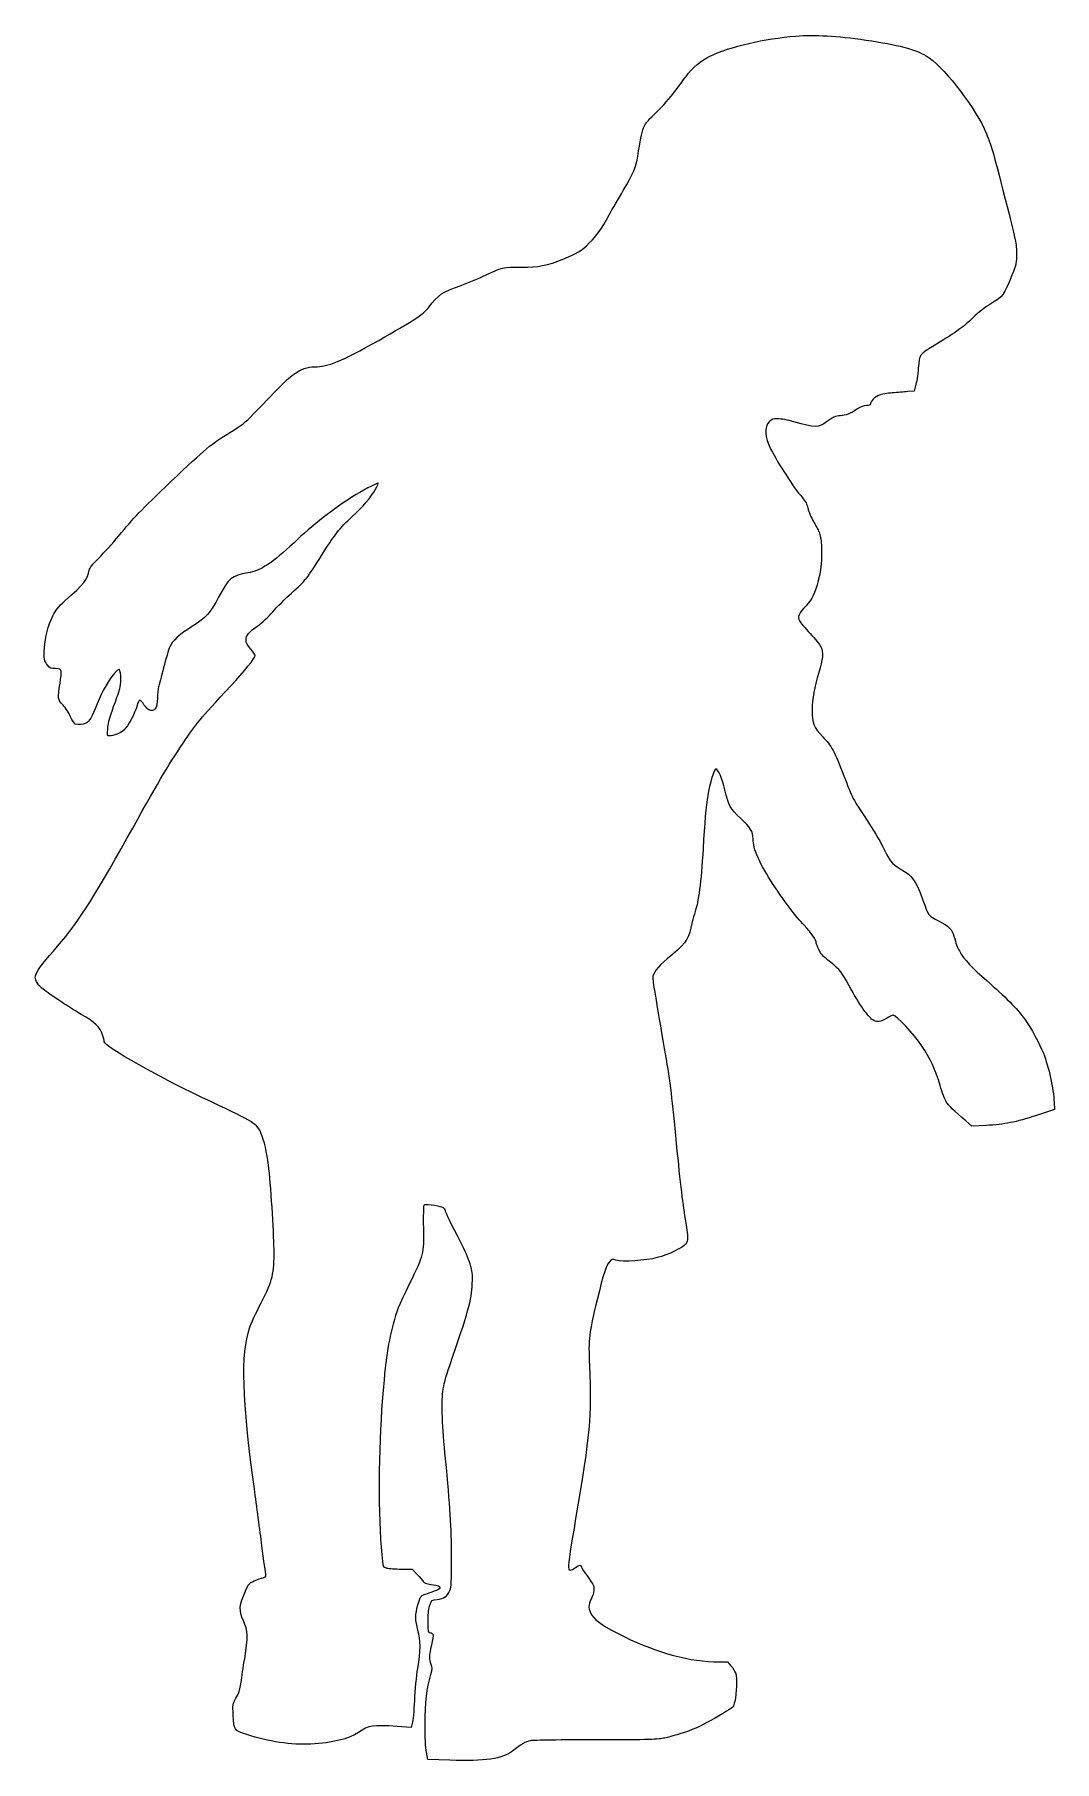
# Model space of a CAD drawing. Header units: centimetres. Extents: x -17.7 to 17.6, y -29.9 to 29.9.
import ezdxf

# ---------------------------------------------------------------- set-up
doc = ezdxf.new("R2010")
doc.units = ezdxf.units.CM
doc.header["$MEASUREMENT"] = 0
doc.layers.add('Layer 1', color=7, linetype='Continuous')

msp = doc.modelspace()

# ---------------------------------------------------------------- linework, layer by layer
at = {"layer": 'Layer 1'}
msp.add_open_spline([(8.67833, 29.82031), (7.59177, 29.73564), (6.40997, 29.46048), (5.70794, 29.12534), (5.70794, 29.12534), (5.40808, 28.98423), (5.10469, 28.7267), (4.87891, 28.42684), (4.87891, 28.42684), (4.80483, 28.32453), (4.62491, 28.08112), (4.48027, 27.89062), (4.48027, 27.89062), (4.33916, 27.69659), (4.06046, 27.38262), (3.85938, 27.18859), (3.85938, 27.18859), (3.37255, 26.7194), (3.37255, 26.72292), (3.21027, 25.66459), (3.21027, 25.66459), (3.15383, 25.29065), (3.0621, 25.07192), (2.7058, 24.4722), (2.7058, 24.4722), (2.53999, 24.19703), (2.3248, 23.81956), (2.22249, 23.63612), (2.22249, 23.63612), (1.94027, 23.12459), (1.80621, 22.93409), (1.53457, 22.66245), (1.53457, 22.66245), (1.2594, 22.38728), (1.11476, 22.29909), (0.6491, 22.11212), (0.6491, 22.11212), (0.07054, 21.87929), (-0.23284, 21.81931), (-0.8114, 21.8299), (-0.8114, 21.8299), (-1.41112, 21.83696), (-1.53812, 21.80873), (-2.05671, 21.54768), (-2.05671, 21.54768), (-2.25074, 21.45243), (-2.63174, 21.29368), (-2.90338, 21.1949), (-2.90338, 21.1949), (-3.5666, 20.95854), (-3.6548, 20.89857), (-4.03932, 20.41173), (-4.03932, 20.41173), (-4.21218, 20.19301), (-4.59671, 19.94254), (-5.75029, 19.29342), (-5.75029, 19.29342), (-7.06262, 18.55611), (-7.48948, 18.37973), (-7.96221, 18.37973), (-7.96221, 18.37973), (-8.22679, 18.37973), (-8.41377, 18.3127), (-8.69599, 18.11162), (-8.69599, 18.11162), (-8.89002, 17.97756), (-9.12991, 17.7412), (-10.08946, 16.73579), (-10.08946, 16.73579), (-10.37521, 16.43946), (-10.49515, 16.34421), (-10.89379, 16.10432), (-10.89379, 16.10432), (-11.52879, 15.72685), (-11.74046, 15.55046), (-12.92226, 14.41804), (-12.92226, 14.41804), (-14.02645, 13.36323), (-14.19579, 13.18685), (-14.74612, 12.52362), (-14.74612, 12.52362), (-14.9472, 12.2802), (-15.25412, 11.94154), (-15.42345, 11.7722), (-15.42345, 11.7722), (-15.64217, 11.55348), (-15.74448, 11.42648), (-15.75859, 11.34887), (-15.75859, 11.34887), (-15.82209, 11.02431), (-15.93851, 10.87262), (-16.59115, 10.29054), (-16.59115, 10.29054), (-16.84515, 10.06123), (-16.91923, 9.96951), (-17.01801, 9.76137), (-17.01801, 9.76137), (-17.18734, 9.40859), (-17.28612, 9.03465), (-17.31082, 8.65718), (-17.31082, 8.65718), (-17.33551, 8.27971), (-17.31788, 8.19151), (-17.1944, 8.04687), (-17.1944, 8.04687), (-17.11679, 7.95162), (-17.08151, 7.93751), (-16.92982, 7.93751), (-16.92982, 7.93751), (-16.77813, 7.93751), (-16.75696, 7.92693), (-16.73579, 7.84932), (-16.73579, 7.84932), (-16.72521, 7.80346), (-16.73932, 7.61296), (-16.77107, 7.43304), (-16.77107, 7.43304), (-16.85926, 6.91446), (-16.85221, 6.8686), (-16.66876, 6.67104), (-16.66876, 6.67104), (-16.58057, 6.57932), (-16.46415, 6.3994), (-16.4077, 6.2724), (-16.4077, 6.2724), (-16.34773, 6.1454), (-16.27717, 6.03251), (-16.24542, 6.0184), (-16.24542, 6.0184), (-16.14664, 5.98312), (-15.98084, 5.99371), (-15.87853, 6.05015), (-15.87853, 6.05015), (-15.75153, 6.11365), (-15.68097, 6.23712), (-15.49047, 6.71337), (-15.49047, 6.71337), (-15.31408, 7.15081), (-15.0495, 7.61295), (-14.859, 7.80698), (-14.859, 7.80698), (-14.732, 7.93751), (-14.72847, 7.93751), (-14.70025, 7.8599), (-14.70025, 7.8599), (-14.62969, 7.67998), (-14.66144, 7.33073), (-14.77786, 7.01323), (-14.77786, 7.01323), (-14.83783, 6.84037), (-14.93661, 6.56873), (-14.99658, 6.40292), (-14.99658, 6.40292), (-15.05655, 6.23711), (-15.113, 5.99017), (-15.12358, 5.85611), (-15.12358, 5.85611), (-15.14475, 5.61622), (-15.14122, 5.60917), (-15.06361, 5.60917), (-15.06361, 5.60917), (-14.91192, 5.60917), (-14.71083, 5.69031), (-14.56972, 5.81025), (-14.56972, 5.81025), (-14.4145, 5.94431), (-14.18519, 6.37117), (-14.10758, 6.66397), (-14.10758, 6.66397), (-14.08289, 6.76275), (-14.04408, 6.84389), (-14.01939, 6.84389), (-14.01939, 6.84389), (-13.9947, 6.84389), (-13.92414, 6.77333), (-13.8677, 6.68867), (-13.8677, 6.68867), (-13.80773, 6.604), (-13.73364, 6.52639), (-13.70542, 6.51228), (-13.70542, 6.51228), (-13.49375, 6.43114), (-13.40556, 6.55109), (-13.40556, 6.91445), (-13.40556, 6.91445), (-13.40556, 7.05909), (-13.38792, 7.23548), (-13.37028, 7.30251), (-13.37028, 7.30251), (-13.34911, 7.36954), (-13.26797, 7.67293), (-13.19036, 7.96926), (-13.19036, 7.96926), (-13.11275, 8.26912), (-13.0175, 8.59368), (-12.97517, 8.6854), (-12.97517, 8.6854), (-12.88345, 8.90412), (-12.6365, 9.12637), (-12.18495, 9.40859), (-12.18495, 9.40859), (-11.72634, 9.69081), (-11.56759, 9.87073), (-11.28889, 10.40342), (-11.28889, 10.40342), (-10.94317, 11.06664), (-10.83381, 11.15836), (-10.27995, 11.24656), (-10.27995, 11.24656), (-9.84251, 11.31712), (-9.41212, 11.59934), (-8.67834, 12.29431), (-8.67834, 12.29431), (-8.05392, 12.88345), (-7.28134, 13.49375), (-6.64281, 13.89239), (-6.64281, 13.89239), (-6.38175, 14.0582), (-5.81378, 14.35806), (-5.76792, 14.35806), (-5.76792, 14.35806), (-5.75381, 14.35806), (-5.79614, 14.26281), (-5.85964, 14.14992), (-5.85964, 14.14992), (-6.00075, 13.87828), (-6.30061, 13.52903), (-6.67456, 13.19036), (-6.67456, 13.19036), (-7.08025, 12.81994), (-7.30956, 12.53067), (-7.72937, 11.8498), (-7.72937, 11.8498), (-8.19504, 11.09133), (-8.29734, 10.96433), (-8.76301, 10.55158), (-8.76301, 10.55158), (-8.9782, 10.36108), (-9.27101, 10.06827), (-9.41565, 9.90247), (-9.41565, 9.90247), (-9.57087, 9.71903), (-9.78254, 9.525), (-9.93423, 9.41916), (-9.93423, 9.41916), (-10.25173, 9.20044), (-10.3364, 9.0946), (-10.3364, 8.9288), (-10.3364, 8.9288), (-10.3364, 8.82297), (-10.30465, 8.75947), (-10.17765, 8.6113), (-10.17765, 8.6113), (-10.08946, 8.50899), (-10.0189, 8.41022), (-10.0189, 8.38905), (-10.0189, 8.38905), (-10.0189, 8.31497), (-10.41048, 7.83166), (-10.85851, 7.34836), (-10.85851, 7.34836), (-11.98034, 6.13833), (-12.04032, 6.06778), (-12.51304, 5.36222), (-12.51304, 5.36222), (-13.06337, 4.54025), (-13.40204, 3.96169), (-14.44626, 2.08139), (-14.44626, 2.08139), (-15.62454, -0.0388), (-16.22073, -0.9525), (-17.00037, -1.83444), (-17.00037, -1.83444), (-17.3849, -2.26836), (-17.58598, -2.54352), (-17.62126, -2.68816), (-17.62126, -2.68816), (-17.65301, -2.8081), (-17.5754, -2.95274), (-17.39548, -3.11502), (-17.39548, -3.11502), (-17.22262, -3.27024), (-16.55234, -3.71827), (-16.03729, -4.02519), (-16.03729, -4.02519), (-15.56457, -4.30388), (-15.38112, -4.48027), (-15.29998, -4.72722), (-15.29998, -4.72722), (-15.26823, -4.82953), (-15.24001, -4.93889), (-15.24001, -4.97064), (-15.24001, -4.97064), (-15.24001, -5.13645), (-13.27504, -6.24417), (-11.53584, -7.05556), (-11.53584, -7.05556), (-10.06828, -7.73995), (-9.9554, -7.8105), (-9.81076, -8.1527), (-9.81076, -8.1527), (-9.71904, -8.36437), (-9.6132, -8.82298), (-9.56029, -9.24278), (-9.56029, -9.24278), (-9.48621, -9.85309), (-9.37685, -11.53584), (-9.36979, -12.1532), (-9.36979, -12.1532), (-9.36626, -13.02809), (-9.4086, -13.20448), (-9.81782, -14.00528), (-9.81782, -14.00528), (-9.99068, -14.34395), (-10.1706, -14.73906), (-10.21646, -14.87664), (-10.21646, -14.87664), (-10.51985, -15.78328), (-10.47399, -17.33197), (-10.05065, -20.44347), (-10.05065, -20.44347), (-9.97657, -21.00439), (-9.85662, -21.88633), (-9.78959, -22.40139), (-9.78959, -22.40139), (-9.72256, -22.91645), (-9.65906, -23.37153), (-9.65201, -23.41386), (-9.65201, -23.41386), (-9.64495, -23.47736), (-9.66259, -23.495), (-9.75079, -23.51264), (-9.75079, -23.51264), (-9.81076, -23.52322), (-9.94835, -23.57261), (-10.05418, -23.622), (-10.05418, -23.622), (-10.24468, -23.71019), (-10.25174, -23.71725), (-10.38579, -24.03475), (-10.38579, -24.03475), (-10.57982, -24.49336), (-10.58687, -24.64858), (-10.42812, -25.00136), (-10.42812, -25.00136), (-10.26937, -25.35414), (-10.26231, -25.55522), (-10.38579, -26.30664), (-10.38579, -26.30664), (-10.43518, -26.59239), (-10.4881, -26.96281), (-10.50926, -27.12508), (-10.50926, -27.12508), (-10.53043, -27.28736), (-10.56923, -27.46022), (-10.59745, -27.51314), (-10.59745, -27.51314), (-10.62567, -27.56253), (-10.68212, -27.66836), (-10.72445, -27.74597), (-10.72445, -27.74597), (-10.79501, -27.87297), (-10.79853, -27.92236), (-10.78442, -28.2575), (-10.78442, -28.2575), (-10.7562, -28.80078), (-10.76325, -28.79019), (-10.3117, -28.93836), (-10.3117, -28.93836), (-9.55676, -29.1853), (-8.77006, -29.30525), (-8.09626, -29.26997), (-8.09626, -29.26997), (-7.34837, -29.23116), (-6.77687, -29.09005), (-6.44879, -28.87133), (-6.44879, -28.87133), (-6.07132, -28.6138), (-5.99018, -28.60322), (-5.10823, -28.65966), (-5.10823, -28.65966), (-5.10823, -28.65966), (-4.62845, -28.69141), (-4.62845, -28.69141), (-4.62845, -28.69141), (-4.62845, -28.69141), (-4.58964, -28.55383), (-4.58964, -28.55383), (-4.58964, -28.55383), (-4.56495, -28.47622), (-4.5332, -28.12344), (-4.51556, -27.76361), (-4.51556, -27.76361), (-4.49792, -27.40378), (-4.45206, -26.90283), (-4.40973, -26.65236), (-4.40973, -26.65236), (-4.30742, -26.04558), (-4.3039, -25.66811), (-4.40267, -25.32944), (-4.40267, -25.32944), (-4.50145, -24.99783), (-4.50145, -24.76852), (-4.4062, -24.46161), (-4.4062, -24.46161), (-4.31801, -24.1688), (-4.30037, -24.14411), (-4.13456, -24.09119), (-4.13456, -24.09119), (-3.79589, -23.98183), (-3.63362, -23.90775), (-3.63362, -23.86541), (-3.63362, -23.86541), (-3.63362, -23.79485), (-3.6689, -23.78074), (-3.93701, -23.74547), (-3.93701, -23.74547), (-4.10634, -23.72078), (-4.18748, -23.69255), (-4.21218, -23.64669), (-4.21218, -23.64669), (-4.22982, -23.61141), (-4.32507, -23.49852), (-4.42032, -23.39622), (-4.42032, -23.39622), (-4.42032, -23.39622), (-4.59671, -23.21278), (-4.59671, -23.21278), (-4.59671, -23.21278), (-4.59671, -23.21278), (-4.97065, -23.21278), (-4.97065, -23.21278), (-4.97065, -23.21278), (-5.17526, -23.21278), (-5.40104, -23.19514), (-5.47159, -23.1775), (-5.47159, -23.1775), (-5.59506, -23.14222), (-5.60212, -23.13164), (-5.62328, -22.95525), (-5.62328, -22.95525), (-5.76086, -21.76639), (-5.77145, -19.46275), (-5.64797, -17.70944), (-5.64797, -17.70944), (-5.53508, -16.12194), (-5.45041, -15.47283), (-5.25286, -14.74258), (-5.25286, -14.74258), (-5.12586, -14.26986), (-5.08705, -14.17108), (-4.68136, -13.335), (-4.68136, -13.335), (-4.19805, -12.34017), (-4.191, -12.31547), (-4.20511, -11.41236), (-4.20511, -11.41236), (-4.21217, -11.00314), (-4.20511, -10.65389), (-4.191, -10.63272), (-4.191, -10.63272), (-4.17336, -10.60803), (-4.08869, -10.6045), (-3.92994, -10.62566), (-3.92994, -10.62566), (-3.57716, -10.66799), (-3.4678, -10.71033), (-3.43958, -10.82322), (-3.43958, -10.82322), (-3.41489, -10.922), (-3.2773, -11.20422), (-2.8963, -11.938), (-2.8963, -11.938), (-2.77636, -12.17083), (-2.63877, -12.49186), (-2.58938, -12.65414), (-2.58938, -12.65414), (-2.50471, -12.91872), (-2.49766, -12.98928), (-2.5153, -13.34558), (-2.5153, -13.34558), (-2.53999, -13.9065), (-2.65288, -14.31925), (-3.29494, -16.17486), (-3.29494, -16.17486), (-3.43252, -16.5735), (-3.50308, -16.83808), (-3.5313, -17.07444), (-3.5313, -17.07444), (-3.58422, -17.5013), (-3.55247, -18.26683), (-3.43958, -19.40277), (-3.43958, -19.40277), (-3.2773, -21.04671), (-3.23497, -21.76285), (-3.23144, -22.78944), (-3.23144, -22.78944), (-3.22791, -23.67491), (-3.23497, -23.8125), (-3.29141, -23.95361), (-3.29141, -23.95361), (-3.37255, -24.15822), (-3.49249, -24.24642), (-3.72533, -24.26405), (-3.72533, -24.26405), (-3.9123, -24.27816), (-3.9123, -24.28169), (-3.9758, -24.44397), (-3.9758, -24.44397), (-4.02519, -24.56744), (-4.0393, -24.70855), (-4.0393, -25.01194), (-4.0393, -25.01194), (-4.0393, -25.41058), (-4.0393, -25.41763), (-3.95816, -25.42822), (-3.95816, -25.42822), (-3.9123, -25.43528), (-3.86997, -25.45997), (-3.85938, -25.48466), (-3.85938, -25.48466), (-3.8488, -25.50935), (-3.87349, -25.6681), (-3.91582, -25.83744), (-3.91582, -25.83744), (-4.00049, -26.2008), (-4.00401, -26.34897), (-3.93699, -26.51125), (-3.93699, -26.51125), (-3.89113, -26.62061), (-3.89113, -26.65589), (-3.9511, -26.86403), (-3.9511, -26.86403), (-4.08868, -27.34381), (-4.1416, -27.82006), (-4.14513, -28.575), (-4.14513, -28.575), (-4.14513, -29.03008), (-4.12749, -29.38992), (-4.09927, -29.54867), (-4.09927, -29.54867), (-4.09927, -29.54867), (-4.05341, -29.80267), (-4.05341, -29.80267), (-4.05341, -29.80267), (-4.05341, -29.80267), (-3.28788, -29.82736), (-3.28788, -29.82736), (-3.28788, -29.82736), (-2.08491, -29.86969), (-1.45344, -29.77797), (-1.12182, -29.50986), (-1.12182, -29.50986), (-0.8396, -29.28055), (-0.67026, -29.18178), (-0.50093, -29.15355), (-0.50093, -29.15355), (-0.40921, -29.13591), (0.61032, -29.1218), (1.7639, -29.1218), (1.7639, -29.1218), (3.66184, -29.1218), (3.89115, -29.11474), (4.14515, -29.0583), (4.14515, -29.0583), (4.91773, -28.88191), (5.51746, -28.62086), (6.28298, -28.13049), (6.28298, -28.13049), (6.50876, -27.98938), (6.52287, -27.97174), (6.56167, -27.79182), (6.56167, -27.79182), (6.6287, -27.50607), (6.64634, -26.98043), (6.59695, -26.82874), (6.59695, -26.82874), (6.57226, -26.75466), (6.49817, -26.63471), (6.43114, -26.56063), (6.43114, -26.56063), (6.43114, -26.56063), (6.30767, -26.42305), (6.30767, -26.42305), (6.30767, -26.42305), (6.30767, -26.42305), (6.01839, -26.42305), (6.01839, -26.42305), (6.01839, -26.42305), (5.03414, -26.42305), (3.91231, -26.12672), (2.74461, -25.55169), (2.74461, -25.55169), (2.05669, -25.21655), (1.74978, -25.01194), (1.61925, -24.8038), (1.61925, -24.8038), (1.49225, -24.60624), (1.48872, -24.46513), (1.60514, -24.23583), (1.60514, -24.23583), (1.70039, -24.04886), (1.71803, -23.85483), (1.65453, -23.73489), (1.65453, -23.73489), (1.63336, -23.69256), (1.54164, -23.56203), (1.45697, -23.44561), (1.45697, -23.44561), (1.36878, -23.32567), (1.28411, -23.19514), (1.26647, -23.14928), (1.26647, -23.14928), (1.22766, -23.0505), (1.2065, -23.0505), (1.05833, -23.15986), (1.05833, -23.15986), (0.89605, -23.2798), (0.81139, -23.27628), (0.81139, -23.14928), (0.81139, -23.14928), (0.81139, -23.00817), (0.89958, -22.4155), (1.06186, -21.46653), (1.06186, -21.46653), (1.56633, -18.49261), (1.60867, -18.00225), (1.53811, -16.17486), (1.53811, -16.17486), (1.4993, -15.20119), (1.51342, -15.09889), (1.80269, -13.90297), (1.80269, -13.90297), (2.032, -12.96811), (2.10961, -12.73528), (2.22955, -12.58358), (2.22955, -12.58358), (2.30716, -12.49186), (2.31774, -12.48833), (2.4518, -12.52714), (2.4518, -12.52714), (2.68463, -12.59417), (3.48191, -12.54478), (3.88055, -12.43895), (3.88055, -12.43895), (4.27213, -12.33664), (4.76249, -12.10381), (4.8648, -11.96976), (4.8648, -11.96976), (4.96005, -11.85334), (4.96005, -11.7334), (4.85069, -11.10898), (4.85069, -11.10898), (4.74838, -10.49162), (4.65666, -9.72962), (4.51555, -8.21973), (4.51555, -8.21973), (4.38149, -6.81215), (4.31094, -6.2477), (4.12749, -5.20348), (4.12749, -5.20348), (3.85585, -3.65479), (3.73591, -2.91395), (3.72885, -2.78695), (3.72885, -2.78695), (3.72179, -2.61056), (3.89466, -2.3742), (4.22627, -2.10609), (4.22627, -2.10609), (4.8013, -1.64748), (4.97063, -1.42523), (5.04119, -1.04423), (5.04119, -1.04423), (5.06236, -0.93487), (5.1188, -0.71262), (5.16819, -0.5574), (5.16819, -0.5574), (5.32341, -0.06704), (5.3975, 0.49035), (5.46805, 1.71096), (5.46805, 1.71096), (5.51744, 2.59643), (5.57036, 3.17499), (5.63033, 3.5454), (5.63033, 3.5454), (5.69383, 3.94757), (5.85611, 4.48732), (5.9055, 4.46968), (5.9055, 4.46968), (6.00075, 4.43793), (6.13833, 4.12396), (6.223, 3.74296), (6.223, 3.74296), (6.34647, 3.19615), (6.40644, 3.08327), (6.77333, 2.74813), (6.77333, 2.74813), (7.10494, 2.44474), (7.19666, 2.29305), (7.19666, 2.05316), (7.19666, 2.05316), (7.19666, 1.70038), (7.42597, 1.17827), (7.89516, 0.46919), (7.89516, 0.46919), (8.32555, -0.17992), (8.66069, -0.62442), (8.96408, -0.94192), (8.96408, -0.94192), (9.21808, -1.2065), (9.38389, -1.44992), (9.38389, -1.55928), (9.38389, -1.55928), (9.38389, -1.58397), (9.4227, -1.68628), (9.46856, -1.78153), (9.46856, -1.78153), (9.53206, -1.91911), (9.62025, -2.01789), (9.87073, -2.21897), (9.87073, -2.21897), (10.21292, -2.49414), (10.27642, -2.57175), (10.51279, -3.01625), (10.51279, -3.01625), (10.87262, -3.68653), (11.19365, -4.14514), (11.37004, -4.24039), (11.37004, -4.24039), (11.48998, -4.30389), (11.62051, -4.28272), (11.80748, -4.16631), (11.80748, -4.16631), (11.90626, -4.10634), (12.01209, -4.05695), (12.04737, -4.05695), (12.04737, -4.05695), (12.1532, -4.05695), (12.77056, -4.71664), (13.02809, -5.10117), (13.02809, -5.10117), (13.33148, -5.55625), (13.5114, -5.94431), (13.67015, -6.48406), (13.67015, -6.48406), (13.73718, -6.72395), (13.83243, -6.97795), (13.87829, -7.0485), (13.87829, -7.0485), (13.95943, -7.17903), (14.15346, -7.366), (14.55562, -7.71172), (14.55562, -7.71172), (14.55562, -7.71172), (14.76729, -7.89516), (14.76729, -7.89516), (14.76729, -7.89516), (14.76729, -7.89516), (15.26118, -7.86694), (15.26118, -7.86694), (15.26118, -7.86694), (15.91382, -7.83166), (16.26307, -7.76111), (17.0039, -7.51769), (17.0039, -7.51769), (17.0039, -7.51769), (17.62126, -7.31661), (17.62126, -7.31661), (17.62126, -7.31661), (17.62126, -7.31661), (17.61068, -7.06967), (17.61068, -7.06967), (17.61068, -7.06967), (17.58951, -6.58989), (17.42724, -5.85259), (17.23674, -5.36928), (17.23674, -5.36928), (17.09916, -5.02356), (16.81341, -4.49792), (16.59116, -4.18747), (16.59116, -4.18747), (16.32658, -3.82058), (15.9103, -3.39725), (15.27883, -2.8575), (15.27883, -2.8575), (14.79905, -2.44122), (14.49214, -2.11314), (14.33339, -1.83092), (14.33339, -1.83092), (14.25931, -1.70392), (14.21345, -1.57692), (14.14642, -1.31586), (14.14642, -1.31586), (14.08998, -1.09714), (13.96298, -0.97014), (13.61373, -0.79022), (13.61373, -0.79022), (13.25742, -0.60678), (13.26448, -0.61383), (13.07045, -0.07055), (13.07045, -0.07055), (12.82703, 0.61384), (12.72473, 0.75495), (12.28376, 1.01601), (12.28376, 1.01601), (11.99448, 1.18887), (11.89923, 1.30882), (11.66993, 1.79918), (11.66993, 1.79918), (11.58526, 1.98262), (11.33832, 2.39537), (11.12312, 2.7164), (11.12312, 2.7164), (10.6504, 3.42548), (10.63629, 3.45371), (10.33643, 4.22982), (10.33643, 4.22982), (10.00835, 5.0906), (9.9131, 5.26346), (9.60618, 5.57743), (9.60618, 5.57743), (9.29574, 5.89846), (9.24282, 6.03251), (9.24282, 6.50876), (9.24282, 6.50876), (9.24282, 6.90387), (9.30985, 7.28134), (9.47565, 7.80698), (9.47565, 7.80698), (9.61323, 8.25148), (9.6344, 8.50195), (9.54268, 8.69598), (9.54268, 8.69598), (9.5074, 8.76654), (9.3416, 8.97115), (9.16874, 9.15459), (9.16874, 9.15459), (8.99941, 9.33451), (8.83713, 9.52853), (8.80538, 9.58851), (8.80538, 9.58851), (8.72777, 9.73668), (8.7701, 9.83193), (9.03116, 10.11415), (9.03116, 10.11415), (9.24988, 10.35404), (9.33455, 10.53043), (9.45449, 10.98904), (9.45449, 10.98904), (9.5956, 11.5429), (9.60971, 12.36487), (9.47918, 12.66826), (9.47918, 12.66826), (9.45096, 12.73529), (9.36276, 12.89757), (9.28515, 13.03162), (9.28515, 13.03162), (9.20401, 13.16568), (9.11934, 13.36676), (9.09818, 13.47259), (9.09818, 13.47259), (9.06643, 13.62428), (9.01351, 13.71601), (8.89004, 13.86417), (8.89004, 13.86417), (8.60076, 14.20284), (8.06101, 15.03186), (7.8176, 15.5187), (7.8176, 15.5187), (7.59535, 15.95262), (7.57771, 16.29481), (7.76116, 16.48178), (7.76116, 16.48178), (7.84583, 16.56645), (7.89169, 16.58056), (8.05397, 16.58056), (8.05397, 16.58056), (8.1598, 16.58056), (8.40675, 16.5347), (8.60783, 16.47473), (8.60783, 16.47473), (9.34514, 16.26306), (9.46508, 16.26306), (9.73672, 16.47473), (9.73672, 16.47473), (9.92369, 16.6229), (10.07186, 16.6864), (10.22003, 16.6864), (10.22003, 16.6864), (10.39995, 16.68993), (10.56575, 16.75343), (10.79153, 16.90865), (10.79153, 16.90865), (10.92911, 17.0039), (11.01731, 17.03918), (11.11609, 17.03918), (11.11609, 17.03918), (11.21134, 17.03918), (11.25367, 17.05329), (11.25367, 17.08857), (11.25367, 17.08857), (11.25367, 17.17324), (11.423, 17.3461), (11.56059, 17.40254), (11.56059, 17.40254), (11.63467, 17.43076), (11.83928, 17.46604), (12.01215, 17.47662), (12.01215, 17.47662), (12.18854, 17.49073), (12.42843, 17.50837), (12.54837, 17.51895), (12.54837, 17.51895), (12.54837, 17.51895), (12.77062, 17.54012), (12.77062, 17.54012), (12.77062, 17.54012), (12.77062, 17.54012), (12.82001, 17.72004), (12.82001, 17.72004), (12.82001, 17.72004), (12.84823, 17.82235), (12.89057, 18.09398), (12.91173, 18.32682), (12.91173, 18.32682), (12.95406, 18.82424), (12.92937, 18.78896), (13.53967, 19.1629), (13.53967, 19.1629), (14.24523, 19.59329), (14.48511, 19.76615), (14.79909, 20.06954), (14.79909, 20.06954), (14.98959, 20.25298), (15.23653, 20.45054), (15.41645, 20.55637), (15.41645, 20.55637), (15.85389, 20.81743), (15.86801, 20.83859), (16.15023, 21.54768), (16.15023, 21.54768), (16.30545, 21.93926), (16.31251, 21.97807), (16.31251, 22.29557), (16.31251, 22.29557), (16.31251, 22.60601), (16.28076, 22.75065), (15.9174, 24.18293), (15.9174, 24.18293), (15.47643, 25.9186), (15.40587, 26.16201), (15.19068, 26.6171), (15.19068, 26.6171), (14.76735, 27.51668), (13.73371, 28.81138), (13.18337, 29.13593), (13.18337, 29.13593), (12.78473, 29.36876), (12.22734, 29.51693), (11.09493, 29.68274), (11.09493, 29.68274), (10.08246, 29.83091), (9.35221, 29.87324), (8.6784, 29.82032), (8.6784, 29.82032), (8.6784, 29.82032), (8.67833, 29.82031), (8.67833, 29.82031)], degree=3, knots=[0, 0, 0, 0, 0.00411523, 0.00411523, 0.00411523, 0.00411523, 0.00823045, 0.00823045, 0.00823045, 0.00823045, 0.01234568, 0.01234568, 0.01234568, 0.01234568, 0.01646091, 0.01646091, 0.01646091, 0.01646091, 0.02057613, 0.02057613, 0.02057613, 0.02057613, 0.02469136, 0.02469136, 0.02469136, 0.02469136, 0.02880658, 0.02880658, 0.02880658, 0.02880658, 0.03292181, 0.03292181, 0.03292181, 0.03292181, 0.03703704, 0.03703704, 0.03703704, 0.03703704, 0.04115226, 0.04115226, 0.04115226, 0.04115226, 0.04526749, 0.04526749, 0.04526749, 0.04526749, 0.04938272, 0.04938272, 0.04938272, 0.04938272, 0.05349794, 0.05349794, 0.05349794, 0.05349794, 0.05761317, 0.05761317, 0.05761317, 0.05761317, 0.0617284, 0.0617284, 0.0617284, 0.0617284, 0.06584362, 0.06584362, 0.06584362, 0.06584362, 0.06995885, 0.06995885, 0.06995885, 0.06995885, 0.07407407, 0.07407407, 0.07407407, 0.07407407, 0.0781893, 0.0781893, 0.0781893, 0.0781893, 0.08230453, 0.08230453, 0.08230453, 0.08230453, 0.08641975, 0.08641975, 0.08641975, 0.08641975, 0.09053498, 0.09053498, 0.09053498, 0.09053498, 0.09465021, 0.09465021, 0.09465021, 0.09465021, 0.09876543, 0.09876543, 0.09876543, 0.09876543, 0.10288066, 0.10288066, 0.10288066, 0.10288066, 0.10699588, 0.10699588, 0.10699588, 0.10699588, 0.11111111, 0.11111111, 0.11111111, 0.11111111, 0.11522634, 0.11522634, 0.11522634, 0.11522634, 0.11934156, 0.11934156, 0.11934156, 0.11934156, 0.12345679, 0.12345679, 0.12345679, 0.12345679, 0.12757202, 0.12757202, 0.12757202, 0.12757202, 0.13168724, 0.13168724, 0.13168724, 0.13168724, 0.13580247, 0.13580247, 0.13580247, 0.13580247, 0.1399177, 0.1399177, 0.1399177, 0.1399177, 0.14403292, 0.14403292, 0.14403292, 0.14403292, 0.14814815, 0.14814815, 0.14814815, 0.14814815, 0.15226337, 0.15226337, 0.15226337, 0.15226337, 0.1563786, 0.1563786, 0.1563786, 0.1563786, 0.16049383, 0.16049383, 0.16049383, 0.16049383, 0.16460905, 0.16460905, 0.16460905, 0.16460905, 0.16872428, 0.16872428, 0.16872428, 0.16872428, 0.17283951, 0.17283951, 0.17283951, 0.17283951, 0.17695473, 0.17695473, 0.17695473, 0.17695473, 0.18106996, 0.18106996, 0.18106996, 0.18106996, 0.18518519, 0.18518519, 0.18518519, 0.18518519, 0.18930041, 0.18930041, 0.18930041, 0.18930041, 0.19341564, 0.19341564, 0.19341564, 0.19341564, 0.19753086, 0.19753086, 0.19753086, 0.19753086, 0.20164609, 0.20164609, 0.20164609, 0.20164609, 0.20576132, 0.20576132, 0.20576132, 0.20576132, 0.20987654, 0.20987654, 0.20987654, 0.20987654, 0.21399177, 0.21399177, 0.21399177, 0.21399177, 0.218107, 0.218107, 0.218107, 0.218107, 0.22222222, 0.22222222, 0.22222222, 0.22222222, 0.22633745, 0.22633745, 0.22633745, 0.22633745, 0.23045267, 0.23045267, 0.23045267, 0.23045267, 0.2345679, 0.2345679, 0.2345679, 0.2345679, 0.23868313, 0.23868313, 0.23868313, 0.23868313, 0.24279835, 0.24279835, 0.24279835, 0.24279835, 0.24691358, 0.24691358, 0.24691358, 0.24691358, 0.25102881, 0.25102881, 0.25102881, 0.25102881, 0.25514403, 0.25514403, 0.25514403, 0.25514403, 0.25925926, 0.25925926, 0.25925926, 0.25925926, 0.26337449, 0.26337449, 0.26337449, 0.26337449, 0.26748971, 0.26748971, 0.26748971, 0.26748971, 0.27160494, 0.27160494, 0.27160494, 0.27160494, 0.27572016, 0.27572016, 0.27572016, 0.27572016, 0.27983539, 0.27983539, 0.27983539, 0.27983539, 0.28395062, 0.28395062, 0.28395062, 0.28395062, 0.28806584, 0.28806584, 0.28806584, 0.28806584, 0.29218107, 0.29218107, 0.29218107, 0.29218107, 0.2962963, 0.2962963, 0.2962963, 0.2962963, 0.30041152, 0.30041152, 0.30041152, 0.30041152, 0.30452675, 0.30452675, 0.30452675, 0.30452675, 0.30864198, 0.30864198, 0.30864198, 0.30864198, 0.3127572, 0.3127572, 0.3127572, 0.3127572, 0.31687243, 0.31687243, 0.31687243, 0.31687243, 0.32098765, 0.32098765, 0.32098765, 0.32098765, 0.32510288, 0.32510288, 0.32510288, 0.32510288, 0.32921811, 0.32921811, 0.32921811, 0.32921811, 0.33333333, 0.33333333, 0.33333333, 0.33333333, 0.33744856, 0.33744856, 0.33744856, 0.33744856, 0.34156379, 0.34156379, 0.34156379, 0.34156379, 0.34567901, 0.34567901, 0.34567901, 0.34567901, 0.34979424, 0.34979424, 0.34979424, 0.34979424, 0.35390947, 0.35390947, 0.35390947, 0.35390947, 0.35802469, 0.35802469, 0.35802469, 0.35802469, 0.36213992, 0.36213992, 0.36213992, 0.36213992, 0.36625514, 0.36625514, 0.36625514, 0.36625514, 0.37037037, 0.37037037, 0.37037037, 0.37037037, 0.3744856, 0.3744856, 0.3744856, 0.3744856, 0.37860082, 0.37860082, 0.37860082, 0.37860082, 0.38271605, 0.38271605, 0.38271605, 0.38271605, 0.38683128, 0.38683128, 0.38683128, 0.38683128, 0.3909465, 0.3909465, 0.3909465, 0.3909465, 0.39506173, 0.39506173, 0.39506173, 0.39506173, 0.39917695, 0.39917695, 0.39917695, 0.39917695, 0.40329218, 0.40329218, 0.40329218, 0.40329218, 0.40740741, 0.40740741, 0.40740741, 0.40740741, 0.41152263, 0.41152263, 0.41152263, 0.41152263, 0.41563786, 0.41563786, 0.41563786, 0.41563786, 0.41975309, 0.41975309, 0.41975309, 0.41975309, 0.42386831, 0.42386831, 0.42386831, 0.42386831, 0.42798354, 0.42798354, 0.42798354, 0.42798354, 0.43209877, 0.43209877, 0.43209877, 0.43209877, 0.43621399, 0.43621399, 0.43621399, 0.43621399, 0.44032922, 0.44032922, 0.44032922, 0.44032922, 0.44444444, 0.44444444, 0.44444444, 0.44444444, 0.44855967, 0.44855967, 0.44855967, 0.44855967, 0.4526749, 0.4526749, 0.4526749, 0.4526749, 0.45679012, 0.45679012, 0.45679012, 0.45679012, 0.46090535, 0.46090535, 0.46090535, 0.46090535, 0.46502058, 0.46502058, 0.46502058, 0.46502058, 0.4691358, 0.4691358, 0.4691358, 0.4691358, 0.47325103, 0.47325103, 0.47325103, 0.47325103, 0.47736626, 0.47736626, 0.47736626, 0.47736626, 0.48148148, 0.48148148, 0.48148148, 0.48148148, 0.48559671, 0.48559671, 0.48559671, 0.48559671, 0.48971193, 0.48971193, 0.48971193, 0.48971193, 0.49382716, 0.49382716, 0.49382716, 0.49382716, 0.49794239, 0.49794239, 0.49794239, 0.49794239, 0.50205761, 0.50205761, 0.50205761, 0.50205761, 0.50617284, 0.50617284, 0.50617284, 0.50617284, 0.51028807, 0.51028807, 0.51028807, 0.51028807, 0.51440329, 0.51440329, 0.51440329, 0.51440329, 0.51851852, 0.51851852, 0.51851852, 0.51851852, 0.52263374, 0.52263374, 0.52263374, 0.52263374, 0.52674897, 0.52674897, 0.52674897, 0.52674897, 0.5308642, 0.5308642, 0.5308642, 0.5308642, 0.53497942, 0.53497942, 0.53497942, 0.53497942, 0.53909465, 0.53909465, 0.53909465, 0.53909465, 0.54320988, 0.54320988, 0.54320988, 0.54320988, 0.5473251, 0.5473251, 0.5473251, 0.5473251, 0.55144033, 0.55144033, 0.55144033, 0.55144033, 0.55555556, 0.55555556, 0.55555556, 0.55555556, 0.55967078, 0.55967078, 0.55967078, 0.55967078, 0.56378601, 0.56378601, 0.56378601, 0.56378601, 0.56790123, 0.56790123, 0.56790123, 0.56790123, 0.57201646, 0.57201646, 0.57201646, 0.57201646, 0.57613169, 0.57613169, 0.57613169, 0.57613169, 0.58024691, 0.58024691, 0.58024691, 0.58024691, 0.58436214, 0.58436214, 0.58436214, 0.58436214, 0.58847737, 0.58847737, 0.58847737, 0.58847737, 0.59259259, 0.59259259, 0.59259259, 0.59259259, 0.59670782, 0.59670782, 0.59670782, 0.59670782, 0.60082305, 0.60082305, 0.60082305, 0.60082305, 0.60493827, 0.60493827, 0.60493827, 0.60493827, 0.6090535, 0.6090535, 0.6090535, 0.6090535, 0.61316872, 0.61316872, 0.61316872, 0.61316872, 0.61728395, 0.61728395, 0.61728395, 0.61728395, 0.62139918, 0.62139918, 0.62139918, 0.62139918, 0.6255144, 0.6255144, 0.6255144, 0.6255144, 0.62962963, 0.62962963, 0.62962963, 0.62962963, 0.63374486, 0.63374486, 0.63374486, 0.63374486, 0.63786008, 0.63786008, 0.63786008, 0.63786008, 0.64197531, 0.64197531, 0.64197531, 0.64197531, 0.64609053, 0.64609053, 0.64609053, 0.64609053, 0.65020576, 0.65020576, 0.65020576, 0.65020576, 0.65432099, 0.65432099, 0.65432099, 0.65432099, 0.65843621, 0.65843621, 0.65843621, 0.65843621, 0.66255144, 0.66255144, 0.66255144, 0.66255144, 0.66666667, 0.66666667, 0.66666667, 0.66666667, 0.67078189, 0.67078189, 0.67078189, 0.67078189, 0.67489712, 0.67489712, 0.67489712, 0.67489712, 0.67901235, 0.67901235, 0.67901235, 0.67901235, 0.68312757, 0.68312757, 0.68312757, 0.68312757, 0.6872428, 0.6872428, 0.6872428, 0.6872428, 0.69135802, 0.69135802, 0.69135802, 0.69135802, 0.69547325, 0.69547325, 0.69547325, 0.69547325, 0.69958848, 0.69958848, 0.69958848, 0.69958848, 0.7037037, 0.7037037, 0.7037037, 0.7037037, 0.70781893, 0.70781893, 0.70781893, 0.70781893, 0.71193416, 0.71193416, 0.71193416, 0.71193416, 0.71604938, 0.71604938, 0.71604938, 0.71604938, 0.72016461, 0.72016461, 0.72016461, 0.72016461, 0.72427984, 0.72427984, 0.72427984, 0.72427984, 0.72839506, 0.72839506, 0.72839506, 0.72839506, 0.73251029, 0.73251029, 0.73251029, 0.73251029, 0.73662551, 0.73662551, 0.73662551, 0.73662551, 0.74074074, 0.74074074, 0.74074074, 0.74074074, 0.74485597, 0.74485597, 0.74485597, 0.74485597, 0.74897119, 0.74897119, 0.74897119, 0.74897119, 0.75308642, 0.75308642, 0.75308642, 0.75308642, 0.75720165, 0.75720165, 0.75720165, 0.75720165, 0.76131687, 0.76131687, 0.76131687, 0.76131687, 0.7654321, 0.7654321, 0.7654321, 0.7654321, 0.76954733, 0.76954733, 0.76954733, 0.76954733, 0.77366255, 0.77366255, 0.77366255, 0.77366255, 0.77777778, 0.77777778, 0.77777778, 0.77777778, 0.781893, 0.781893, 0.781893, 0.781893, 0.78600823, 0.78600823, 0.78600823, 0.78600823, 0.79012346, 0.79012346, 0.79012346, 0.79012346, 0.79423868, 0.79423868, 0.79423868, 0.79423868, 0.79835391, 0.79835391, 0.79835391, 0.79835391, 0.80246914, 0.80246914, 0.80246914, 0.80246914, 0.80658436, 0.80658436, 0.80658436, 0.80658436, 0.81069959, 0.81069959, 0.81069959, 0.81069959, 0.81481481, 0.81481481, 0.81481481, 0.81481481, 0.81893004, 0.81893004, 0.81893004, 0.81893004, 0.82304527, 0.82304527, 0.82304527, 0.82304527, 0.82716049, 0.82716049, 0.82716049, 0.82716049, 0.83127572, 0.83127572, 0.83127572, 0.83127572, 0.83539095, 0.83539095, 0.83539095, 0.83539095, 0.83950617, 0.83950617, 0.83950617, 0.83950617, 0.8436214, 0.8436214, 0.8436214, 0.8436214, 0.84773663, 0.84773663, 0.84773663, 0.84773663, 0.85185185, 0.85185185, 0.85185185, 0.85185185, 0.85596708, 0.85596708, 0.85596708, 0.85596708, 0.8600823, 0.8600823, 0.8600823, 0.8600823, 0.86419753, 0.86419753, 0.86419753, 0.86419753, 0.86831276, 0.86831276, 0.86831276, 0.86831276, 0.87242798, 0.87242798, 0.87242798, 0.87242798, 0.87654321, 0.87654321, 0.87654321, 0.87654321, 0.88065844, 0.88065844, 0.88065844, 0.88065844, 0.88477366, 0.88477366, 0.88477366, 0.88477366, 0.88888889, 0.88888889, 0.88888889, 0.88888889, 0.89300412, 0.89300412, 0.89300412, 0.89300412, 0.89711934, 0.89711934, 0.89711934, 0.89711934, 0.90123457, 0.90123457, 0.90123457, 0.90123457, 0.90534979, 0.90534979, 0.90534979, 0.90534979, 0.90946502, 0.90946502, 0.90946502, 0.90946502, 0.91358025, 0.91358025, 0.91358025, 0.91358025, 0.91769547, 0.91769547, 0.91769547, 0.91769547, 0.9218107, 0.9218107, 0.9218107, 0.9218107, 0.92592593, 0.92592593, 0.92592593, 0.92592593, 0.93004115, 0.93004115, 0.93004115, 0.93004115, 0.93415638, 0.93415638, 0.93415638, 0.93415638, 0.9382716, 0.9382716, 0.9382716, 0.9382716, 0.94238683, 0.94238683, 0.94238683, 0.94238683, 0.94650206, 0.94650206, 0.94650206, 0.94650206, 0.95061728, 0.95061728, 0.95061728, 0.95061728, 0.95473251, 0.95473251, 0.95473251, 0.95473251, 0.95884774, 0.95884774, 0.95884774, 0.95884774, 0.96296296, 0.96296296, 0.96296296, 0.96296296, 0.96707819, 0.96707819, 0.96707819, 0.96707819, 0.97119342, 0.97119342, 0.97119342, 0.97119342, 0.97530864, 0.97530864, 0.97530864, 0.97530864, 0.97942387, 0.97942387, 0.97942387, 0.97942387, 0.98353909, 0.98353909, 0.98353909, 0.98353909, 0.98765432, 0.98765432, 0.98765432, 0.98765432, 0.99176955, 0.99176955, 0.99176955, 0.99176955, 1, 1, 1, 1], dxfattribs=at)

doc.saveas('drawing.dxf')
